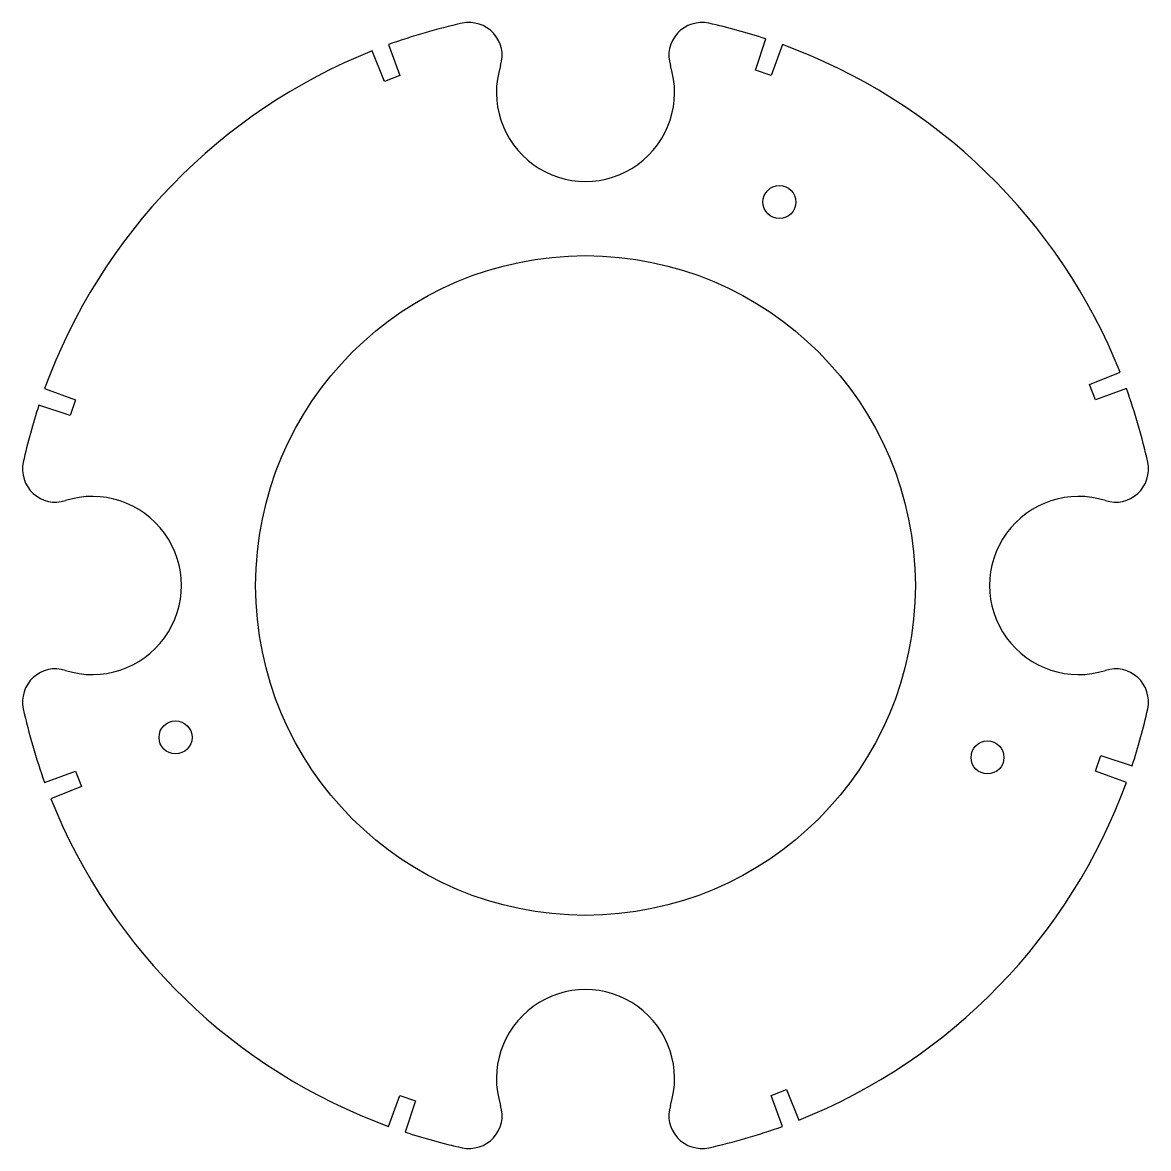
# Model space of a CAD drawing. Header units: millimetres. Extents: x -171 to 171, y -171 to 171.
import ezdxf

# ---------------------------------------------------------------- set-up
doc = ezdxf.new("R2010")
doc.units = ezdxf.units.MM

msp = doc.modelspace()

# ---------------------------------------------------------------- linework, layer by layer
at = {"color": 7, "linetype": 'Continuous', "lineweight": 25}
for p, q in [((-59.68, 163.98), (-56.26, 154.58)), ((51.54, 156.22), (54.67, 165.71)), ((59.68, 163.98), (56.26, 154.58)), ((-60.93, 152.8), (-64.64, 162.09)), ((-56.26, 154.58), (-60.93, 152.8)), ((56.26, 154.58), (51.54, 156.22)), ((152.8, 60.93), (162.09, 64.64)), ((-163.98, 59.68), (-154.58, 56.26)), ((154.58, 56.26), (152.8, 60.93)), ((163.98, 59.68), (154.58, 56.26)), ((-156.22, 51.54), (-165.71, 54.67)), ((-154.58, 56.26), (-156.22, 51.54)), ((154.58, -56.26), (156.22, -51.54)), ((156.22, -51.54), (165.71, -54.67)), ((-163.98, -59.68), (-154.58, -56.26)), ((-154.58, -56.26), (-152.8, -60.93)), ((163.98, -59.68), (154.58, -56.26)), ((-152.8, -60.93), (-162.09, -64.64)), ((56.26, -154.58), (60.93, -152.8)), ((60.93, -152.8), (64.64, -162.09)), ((-59.68, -163.98), (-56.26, -154.58)), ((-56.26, -154.58), (-51.54, -156.22)), ((-51.54, -156.22), (-54.67, -165.71)), ((59.68, -163.98), (56.26, -154.58))]:
    msp.add_line(p, q, dxfattribs=at)
for centre, radius in [((58.78, 116.26), 5), ((0, 0), 100), ((-124.29, -46.04), 5), ((121.87, -52.13), 5)]:
    msp.add_circle(centre, radius, dxfattribs=at)
for centre, radius, start, end in [((-35.27, 160.67), 10, 342.4224, 102.3816), ((35.27, 160.67), 10, 77.6184, 197.5776), ((0, 0), 174.5, 102.3816, 110), ((0, 0), 174.5, 71.7416, 77.6184), ((0, 0), 174.5, 21.7416, 70), ((0, 0), 174.5, 111.7416, 160), ((0, 149.5), 27, 162.4224, 17.5776), ((0, 0), 174.5, 12.3816, 20), ((0, 0), 174.5, 161.7416, 167.6184), ((-160.67, 35.27), 10, 167.6184, 287.5776), ((160.67, 35.27), 10, 252.4224, 12.3816), ((-149.5, 0), 27, 252.4224, 107.5776), ((149.5, 0), 27, 72.4224, 287.5776), ((-160.67, -35.27), 10, 72.4224, 192.3816), ((160.67, -35.27), 10, 347.6184, 107.5776), ((0, 0), 174.5, 192.3816, 200), ((0, 0), 174.5, 341.7416, 347.6184), ((0, 0), 174.5, 291.7416, 340), ((0, 0), 174.5, 201.7416, 250), ((0, -149.5), 27, 342.4224, 197.5776), ((-35.27, -160.67), 10, 257.6184, 17.5776), ((35.27, -160.67), 10, 162.4224, 282.3816), ((0, 0), 174.5, 251.7416, 257.6184), ((0, 0), 174.5, 282.3816, 290)]:
    msp.add_arc(centre, radius, start, end, dxfattribs=at)

doc.saveas('drawing.dxf')
